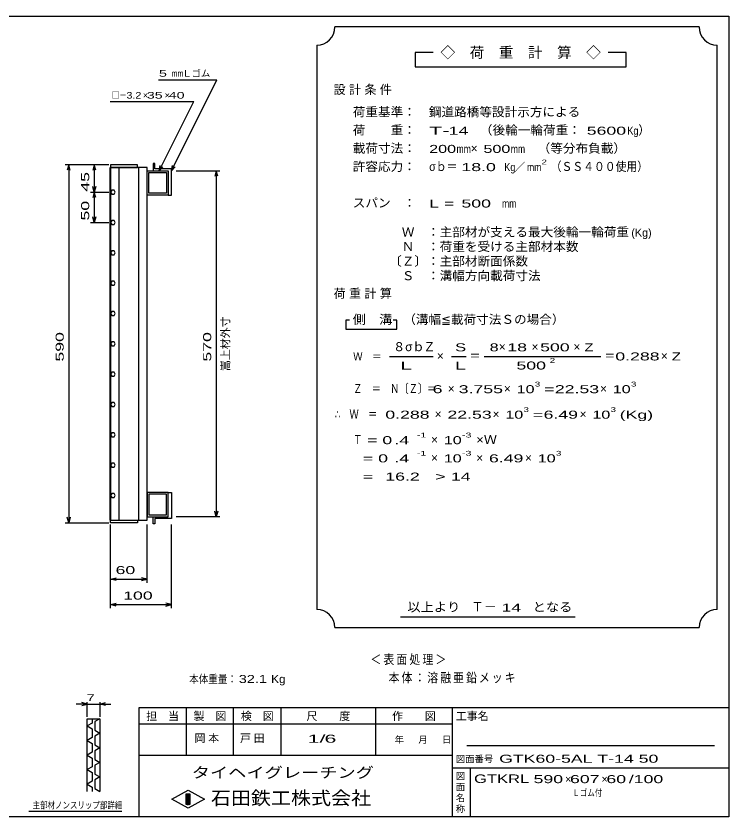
# Model space of a CAD drawing. Units: millimetres, scale not verified. Extents: x -1092 to 1039, y -770 to 632.
# Drawn here: x -136 to 1039, y -688 to 632 of the extents above; entities that cross this region are included whole.
import ezdxf
from ezdxf.enums import TextEntityAlignment as Align

# ---------------------------------------------------------------- set-up
doc = ezdxf.new("R2010")
doc.units = ezdxf.units.MM
doc.header["$LTSCALE"] = 6
for name, color, linetype, lineweight in [('0_2', 150, 'Continuous', 25), ('16', 3, 'Continuous', 25), ('22', 4, 'Continuous', 25), ('24', 2, 'Continuous', 25), ('32', 4, 'Continuous', 25)]:
    doc.layers.add(name, color=color, linetype=linetype, lineweight=lineweight)
doc.styles.add('ベクトル', font='')
doc.styles.get('ベクトル').set_extended_font_data('ベクトル')

msp = doc.modelspace()

# ---------------------------------------------------------------- linework, layer by layer
at = {"layer": '0_2'}
for p, q in [((-1037.4, 632.1), (1038.6, 632.1)), ((1038.6, 632.1), (1038.6, -687.9)), ((1038.6, -507.9), (66.6, -507.9)), ((66.6, -507.9), (66.6, -687.9)), ((144.6, -507.9), (144.6, -585.9)), ((222.6, -585.9), (222.6, -507.9)), ((300.6, -507.9), (300.6, -585.9)), ((456.6, -585.9), (456.6, -507.9)), ((582.6, -507.9), (582.6, -687.9)), ((582.6, -534.9), (66.6, -534.9)), ((1014.6, -570.9), (606.6, -570.9)), ((66.6, -585.9), (582.6, -585.9)), ((582.6, -606.9), (1038.6, -606.9)), ((612.6, -687.9), (612.6, -606.9)), ((120.6, -658.5), (147.6, -643.5)), ((147.6, -643.5), (174.6, -658.5)), ((147.6, -673.5), (120.6, -658.5)), ((144.6, -649.5), (150.6, -649.5)), ((144.6, -667.5), (144.6, -649.5)), ((144.6, -649.5), (145.8, -649.5)), ((145.8, -649.5), (145.8, -667.5)), ((147, -667.5), (147, -649.5)), ((147, -649.5), (148.2, -649.5)), ((174.6, -658.5), (147.6, -673.5)), ((148.2, -649.5), (148.2, -667.5)), ((149.4, -667.5), (149.4, -649.5)), ((149.4, -649.5), (150.6, -649.5)), ((150.6, -649.5), (150.6, -667.5)), ((150.6, -649.5), (150.6, -667.5)), ((150.6, -667.5), (144.6, -667.5)), ((145.8, -667.5), (147, -667.5)), ((148.2, -667.5), (149.4, -667.5)), ((1038.6, -687.9), (-1037.4, -687.9))]:
    msp.add_line(p, q, dxfattribs=at)
at = {"layer": '16'}
for p, q in [((64, 387), (20, 387)), ((20, 387), (20, 382.5)), ((64, 382.5), (64, 387)), ((93, 389), (90, 389)), ((90, 389), (90, 377)), ((93, 380), (93, 389)), ((19.3, -198.5), (19.3, 382.5)), ((19.3, 382.5), (20, 382.5)), ((20, 382.5), (64, 382.5)), ((20, 382.5), (20, -198.5)), ((80, 382.5), (20, 382.5)), ((33.5, 382.5), (33.5, -198.5)), ((66.5, -198.5), (66.5, 382.5)), ((80, -198.5), (80, 382.5)), ((80, 377), (115, 377)), ((80, 337), (80, 377)), ((83, 374), (112, 374)), ((83, 340), (83, 374)), ((90, 377), (115, 377)), ((120, 380), (93, 380)), ((112, 374), (112, 340)), ((115, 377), (115, 337)), ((115, 377), (115, 337)), ((120, 337), (120, 380)), ((21.854, 345.235), (20, 341.975)), ((25.604, 345.26), (21.854, 345.235)), ((27.5, 342), (25.604, 345.26)), ((20, 341.975), (21.896, 338.74)), ((21.896, 338.74), (25.646, 338.765)), ((25.646, 338.765), (27.5, 342.025)), ((115, 337), (80, 337)), ((112, 340), (83, 340)), ((115, 337), (120, 337)), ((21.854, 295.235), (20, 291.975)), ((20, 291.975), (21.896, 288.74)), ((25.604, 295.26), (21.854, 295.235)), ((27.5, 292), (25.604, 295.26)), ((25.646, 288.765), (27.5, 292.025)), ((21.896, 288.74), (25.646, 288.765)), ((21.854, 245.235), (20, 241.975)), ((20, 241.975), (21.896, 238.74)), ((25.604, 245.26), (21.854, 245.235)), ((21.896, 238.74), (25.646, 238.765)), ((27.5, 242), (25.604, 245.26)), ((25.646, 238.765), (27.5, 242.025)), ((21.854, 195.235), (20, 191.975)), ((20, 191.975), (21.896, 188.74)), ((25.604, 195.26), (21.854, 195.235)), ((21.896, 188.74), (25.646, 188.765)), ((27.5, 192), (25.604, 195.26)), ((25.646, 188.765), (27.5, 192.025)), ((21.854, 145.235), (20, 141.975)), ((25.604, 145.26), (21.854, 145.235)), ((27.5, 142), (25.604, 145.26)), ((20, 141.975), (21.896, 138.74)), ((21.896, 138.74), (25.646, 138.765)), ((25.646, 138.765), (27.5, 142.025)), ((21.854, 95.235), (20, 91.975)), ((25.604, 95.26), (21.854, 95.235)), ((27.5, 92), (25.604, 95.26)), ((20, 91.975), (21.896, 88.74)), ((21.896, 88.74), (25.646, 88.765)), ((25.646, 88.765), (27.5, 92.025)), ((21.854, 45.235), (20, 41.975)), ((20, 41.975), (21.896, 38.74)), ((25.604, 45.26), (21.854, 45.235)), ((27.5, 42), (25.604, 45.26)), ((25.646, 38.765), (27.5, 42.025)), ((21.896, 38.74), (25.646, 38.765)), ((21.854, -4.765), (20, -8.025)), ((20, -8.025), (21.896, -11.26)), ((25.604, -4.74), (21.854, -4.765)), ((21.896, -11.26), (25.646, -11.235)), ((27.5, -8), (25.604, -4.74)), ((25.646, -11.235), (27.5, -7.975)), ((21.854, -54.765), (20, -58.025)), ((20, -58.025), (21.896, -61.26)), ((25.604, -54.74), (21.854, -54.765)), ((21.896, -61.26), (25.646, -61.235)), ((27.5, -58), (25.604, -54.74)), ((25.646, -61.235), (27.5, -57.975)), ((21.854, -104.765), (20, -108.025)), ((25.604, -104.74), (21.854, -104.765)), ((27.5, -108), (25.604, -104.74)), ((20, -108.025), (21.896, -111.26)), ((21.896, -111.26), (25.646, -111.235)), ((25.646, -111.235), (27.5, -107.975)), ((21.854, -154.765), (20, -158.025)), ((20, -158.025), (21.896, -161.26)), ((25.604, -154.74), (21.854, -154.765)), ((27.5, -158), (25.604, -154.74)), ((25.646, -161.235), (27.5, -157.975)), ((115, -153), (80, -153)), ((80, -153), (80, -193)), ((112, -156), (83, -156)), ((83, -156), (83, -190)), ((112, -190), (112, -156)), ((115, -193), (115, -153)), ((115, -153), (120, -153)), ((115, -193), (115, -153)), ((120, -153), (120, -196)), ((21.896, -161.26), (25.646, -161.235)), ((80, -193), (115, -193)), ((83, -190), (112, -190)), ((90, -205), (90, -193)), ((90, -193), (115, -193)), ((120, -196), (93, -196)), ((93, -196), (93, -205)), ((20, -198.5), (19.3, -198.5)), ((20, -198.5), (64, -198.5)), ((20, -203), (20, -198.5)), ((20, -198.5), (80, -198.5)), ((64, -203), (20, -203)), ((64, -198.5), (64, -203)), ((93, -205), (90, -205))]:
    msp.add_line(p, q, dxfattribs=at)
at = {"layer": '22'}
for p, q in [((99, 527), (195, 527)), ((120, 377), (195, 527)), ((19, 491), (157, 491)), ((100, 377), (157, 491)), ((17, 387), (-55, 387)), ((-49, 387), (-51.4, 378)), ((-46.6, 378), (-49, 387)), ((-49, 387), (-49, -203)), ((17, 387), (-13, 387)), ((-7, 387), (-9.4, 378)), ((-4.6, 378), (-7, 387)), ((-7, 387), (-7, 342)), ((100, 377), (101.8, 385.76)), ((100, 377), (106, 383.6)), ((120, 377), (121.8, 385.76)), ((120, 377), (126, 383.6)), ((128, 377), (200, 377)), ((194, 377), (191.6, 368)), ((196.4, 368), (194, 377)), ((194, 377), (194, -193)), ((-7, 342), (-9.4, 351)), ((-4.6, 351), (-7, 342)), ((-13, 342), (17, 342)), ((-7, 342), (-9.4, 333)), ((-4.6, 333), (-7, 342)), ((-7, 342), (-7, 292)), ((-13, 292), (17, 292)), ((-7, 292), (-9.4, 301)), ((-4.6, 301), (-7, 292)), ((194, -193), (191.6, -184)), ((196.4, -184), (194, -193)), ((-49, -203), (-51.4, -194)), ((-46.6, -194), (-49, -203)), ((200, -193), (128, -193)), ((-55, -203), (17, -203)), ((20, -302), (20, -206)), ((20, -344), (20, -206)), ((80, -302), (80, -206)), ((120, -344), (120, -206)), ((20, -296), (29, -293.6)), ((29, -298.4), (20, -296)), ((20, -296), (80, -296)), ((80, -296), (71, -293.6)), ((71, -298.4), (80, -296)), ((20, -338), (29, -335.6)), ((29, -340.4), (20, -338)), ((20, -338), (120, -338)), ((120, -338), (111, -335.6)), ((111, -340.4), (120, -338))]:
    msp.add_line(p, q, dxfattribs=at)
at = {"layer": '24', "color": 4}
for p, q in [((989.4, 614.1), (389.4, 614.1)), ((359.4, 584.1), (359.4, -345.9)), ((1019.4, -345.9), (1019.4, 584.1)), ((551.4, 572.1), (521.4, 572.1)), ((521.4, 572.1), (521.4, 548.1)), ((869.4, 572.1), (839.4, 572.1)), ((869.4, 548.1), (869.4, 572.1)), ((521.4, 548.1), (869.4, 548.1)), ((413.4, 131.1), (407.4, 131.1)), ((407.4, 131.1), (407.4, 116.1)), ((491.4, 131.1), (485.4, 131.1)), ((491.4, 116.1), (491.4, 131.1)), ((407.4, 116.1), (491.4, 116.1)), ((479.4, 71.1), (551.4, 71.1)), ((581.4, 71.1), (605.4, 71.1)), ((635.4, 71.1), (827.4, 71.1)), ((497.4, -357.9), (785.4, -357.9)), ((389.4, -375.9), (989.4, -375.9))]:
    msp.add_line(p, q, dxfattribs=at)
for centre, start, end in [((359.4, 614.1), 270, 0), ((1019.4, 614.1), 180, 270), ((359.4, -375.9), 0, 90), ((1019.4, -375.9), 90, 180)]:
    msp.add_arc(centre, 30, start, end, dxfattribs=at)
at = {"layer": '32'}
for p, q in [((-18.6, -501.9), (-27.6, -499.5)), ((-18.6, -522.9), (-18.6, -498.9)), ((2.4, -498.9), (2.4, -522.9)), ((2.4, -501.9), (11.4, -499.5)), ((-18.6, -501.9), (-36.6, -501.9)), ((-27.6, -504.3), (-18.6, -501.9)), ((-18.6, -501.9), (2.4, -501.9)), ((11.4, -504.3), (2.4, -501.9)), ((2.4, -501.9), (20.4, -501.9)), ((-18.6, -525.9), (2.4, -525.9)), ((-18.6, -645.9), (-18.6, -525.9)), ((-10.2, -525.9), (-10.2, -533.1)), ((2.4, -525.9), (-6, -530.7)), ((2.4, -525.9), (2.4, -645.9)), ((-10.2, -533.1), (-18.6, -537.9)), ((-18.6, -537.9), (-10.2, -542.7)), ((-6, -530.7), (-6, -545.1)), ((-10.2, -542.7), (-10.2, -557.1)), ((-6, -545.1), (2.4, -549.9)), ((2.4, -549.9), (-6, -554.7)), ((-10.2, -557.1), (-18.6, -561.9)), ((-18.6, -561.9), (-10.2, -566.7)), ((-10.2, -566.7), (-10.2, -581.1)), ((-6, -554.7), (-6, -569.1)), ((-6, -569.1), (2.4, -573.9)), ((2.4, -573.9), (-6, -578.7)), ((-6, -578.7), (-6, -593.1)), ((-10.2, -581.1), (-18.6, -585.9)), ((-18.6, -585.9), (-10.2, -590.7)), ((-10.2, -590.7), (-10.2, -605.1)), ((-6, -593.1), (2.4, -597.9)), ((-10.2, -605.1), (-18.6, -609.9)), ((2.4, -597.9), (-6, -602.7)), ((-6, -602.7), (-6, -617.1)), ((-18.6, -609.9), (-10.2, -614.7)), ((-10.2, -614.7), (-10.2, -629.1)), ((-6, -617.1), (2.4, -621.9)), ((-10.2, -629.1), (-18.6, -633.9)), ((2.4, -621.9), (-6, -626.7)), ((-6, -626.7), (-6, -641.1)), ((-18.6, -633.9), (-10.2, -638.7)), ((-10.2, -638.7), (-10.2, -645.9)), ((-6, -641.1), (2.4, -645.9)), ((38.4, -678.9), (-114.6, -678.9))]:
    msp.add_line(p, q, dxfattribs=at)

# ---------------------------------------------------------------- texts
at = {"layer": '0_2', "style": 'ベクトル'}
for s, height, p in [('担\u3000当', 13.2, (78.6, -521.7)), ('製\u3000図', 13.2, (156.6, -521.7)), ('検\u3000図', 13.2, (234.6, -521.7)), ('尺\u3000\u3000度', 13.2, (342.6, -521.7)), ('作\u3000\u3000図', 13.2, (483.6, -521.7)), ('工事名', 13.2, (588.6, -521.7)), ('年', 11, (487.8, -560.4)), ('月', 11, (526.8, -560.4)), ('日', 11, (565.8, -560.4)), ('図面番号', 11, (588.6, -592.2)), ('図', 11, (588.6, -620.4)), ('面', 11, (588.6, -638.4)), ('名', 11, (588.6, -656.4)), ('称', 11, (588.6, -674.4))]:
    msp.add_text(s, height=height, dxfattribs=at).set_placement(p, align=Align.MIDDLE_LEFT)
at = {"layer": '0_2', "color": 222, "style": 'ベクトル'}
for s, height, width, p in [('タイヘイグレーチング', 17.6, 1.25, (153.6, -614.7)), ('石田鉄工株式会社', 21.99, 1.1, (185.1, -656.7))]:
    msp.add_text(s, height=height, dxfattribs=dict(at, width=width)).set_placement(p, align=Align.MIDDLE_LEFT)
at = {"layer": '22', "color": 2, "style": 'ベクトル'}
for s, height, width, p in [(' 5 ', 11, 1.6, (93, 537.5)), ('mm', 11, 0.75, (120, 537.5)), ('□－', 11, 0.8, (22, 501.5)), ('3.2', 11, 1.2, (46, 501.5)), (' 35 ', 11, 1.6, (73, 501.5)), (' 40 ', 11, 1.6, (109, 501.5)), (' 60 ', 13.2, 1.65, (20, -281)), (' 100 ', 13.2, 1.65, (32.5, -323)), ('本体重量：', 13.2, 0.85, (149.4, -460.5)), (' 32.1', 13.2, 1.35, (224.4, -460.5)), ('Kg', 13.2, 1.1, (284.4, -460.5)), ('1/', 13.2, 2, (344.4, -558.9)), (' 6 ', 13.2, 2, (362.4, -558.9)), ('GTK60-5AL T-14 50           ', 13.2, 1.65, (660, -591.9)), ('GTKRL', 14.08, 1.45, (618.6, -624.9)), (' 590 ', 13.2, 1.65, (708.6, -625.5)), (' 607 ', 13.2, 1.65, (768.6, -625.5)), (' 60 ', 13.2, 1.65, (828.6, -625.5)), ('/', 13.2, 1.65, (873.6, -625.5)), (' 100 ', 13.2, 1.65, (873.6, -625.5)), ('Ｌゴム付', 11, 0.8, (780.6, -648))]:
    msp.add_text(s, height=height, dxfattribs=dict(at, width=width)).set_placement(p, align=Align.MIDDLE_LEFT)
for s, height, p in [('Ｌゴム', 11, (138, 537.5)), ('×', 11, (73, 501.5)), ('×', 11, (109, 501.5)), ('×', 13.2, (768.6, -625.5)), ('×', 13.2, (828.6, -625.5))]:
    msp.add_text(s, height=height, dxfattribs=at).set_placement(p, align=Align.MIDDLE_LEFT)
at = {"layer": '22', "color": 2, "style": 'ベクトル', "width": 1.65}
for s, p in [(' 45 ', (-22, 334.5)), (' 50 ', (-22, 287)), (' 590 ', (-64, 54.5)), (' 570', (179, 54.5))]:
    msp.add_text(s, height=13.2, rotation=90, dxfattribs=at).set_placement(p, align=Align.MIDDLE_LEFT)
at = {"layer": '22', "color": 2, "style": 'ベクトル'}
msp.add_text('嵩上材外寸', height=13.2, rotation=90, dxfattribs=at).set_placement((209, 47), align=Align.MIDDLE_LEFT)
at = {"layer": '22', "color": 2, "attachment_point": 4, "style": 'ベクトル'}
for s, insert, char_height in [('\\T1.2;\\W0.85;＜表面処理＞', (447.9, -429), 15.4), ('\\T1.19;\\W0.85;本体：溶融亜鉛メッキ', (477.9, -459), 15.4), ('\\T1.25;岡本\u3000', (158.1, -558.9), 13.2), ('\\T1.25;戸田\u3000', (233.1, -558.9), 13.2)]:
    msp.add_mtext(s, dxfattribs=dict(at, insert=insert, char_height=char_height))
at = {"layer": '24', "style": 'ベクトル'}
for s, height, p in [('◇\u3000荷\u3000重\u3000計\u3000算\u3000◇', 17.6, (563.4, 572.1)), ('）', 14.52, (889.2, 444)), ('×', 14.52, (613.2, 414)), ('／', 13.2, (684.9, 383.1)), ('(Kg)', 13.2, (877.8, 275.1)), ('８', 14.52, (485.4, 87)), ('σｂ', 14.52, (505.2, 87)), ('Ｚ', 14.52, (535.2, 87)), ('×', 14.52, (659.4, 87)), ('×', 14.52, (713.4, 87)), ('×', 14.52, (782.4, 87)), ('×', 14.52, (557.4, 72)), ('×', 14.52, (926.4, 72)), ('×', 14.52, (575.4, 18)), ('×', 14.52, (667.8, 18)), ('×', 14.52, (826.2, 18)), ('×', 14.52, (553.8, -24)), ('×', 14.52, (649.2, -24)), ('×', 14.52, (792.6, -24)), ('×', 14.52, (547.8, -66)), ('×', 14.52, (547.8, -96)), ('×', 14.52, (622.2, -96)), ('×', 14.52, (702.6, -96)), ('Ｔ－', 15.4, (613.8, -341.4))]:
    msp.add_text(s, height=height, dxfattribs=at).set_placement(p, align=Align.MIDDLE_LEFT)
for s, height, width, p in [('荷重基準：\u3000', 14.52, 1.05, (418.8, 474)), ('鋼道路橋等設計示方による', 14.52, 1.05, (544.2, 474)), ('荷\u3000\u3000重：\u3000', 14.52, 1.05, (418.8, 444)), ('T-', 13.2, 2, (544.8, 443.1)), (' 14 ', 13.2, 1.65, (568.8, 443.1)), ('（後輪一輪荷重：', 14.52, 1.05, (628.2, 444)), (' 5600', 13.2, 1.65, (796.2, 443.1)), ('Kg', 13.2, 0.85, (871.2, 443.1)), ('載荷寸法：\u3000', 14.52, 1.05, (418.8, 414)), ('\u3000（等分布負載）', 14.52, 1.05, (702.6, 414)), ('200', 13.2, 1.5, (544.8, 413.1)), ('mm', 13.2, 0.8, (589.8, 413.1)), ('500', 13.2, 1.5, (634.2, 413.1)), ('mm', 13.2, 0.8, (679.2, 413.1)), ('許容応力：\u3000', 14.52, 1.05, (418.8, 384)), ('σｂ＝', 14.52, 0.9, (544.8, 384)), (' 18.0', 13.2, 1.65, (589.8, 383.1)), ('Kg', 13.2, 0.85, (668.4, 383.1)), ('mm', 13.2, 0.8, (705.9, 383.1)), ('2', 7.918, 1.5, (729.9, 391.5)), ('（ＳＳ４００使用）', 14.52, 0.9, (744.9, 384)), ('スパン\u3000：\u3000', 14.52, 1.05, (418.8, 324)), ('L =', 13.2, 1.65, (544.8, 323.1)), (' 500 ', 13.2, 1.65, (589.8, 323.1)), ('mm', 13.2, 0.8, (664.8, 323.1)), ('\u3000Ｗ\u3000：主部材が支える最大後輪一輪荷重', 14.52, 1.05, (478.8, 276)), ('\u3000Ｎ\u3000：荷重を受ける主部材本数', 14.52, 1.05, (478.8, 252)), ('〔Ｚ〕：主部材断面係数', 14.52, 1.05, (478.8, 228)), ('\u3000Ｓ\u3000：溝幅方向載荷寸法', 14.52, 1.05, (478.8, 204)), ('側\u3000溝', 14.52, 1.1, (418.8, 132)), ('\u3000（溝幅≦載荷寸法Ｓの場合）', 14.52, 1.05, (481.2, 132)), ('S', 13.2, 1.55, (587.4, 86.1)), ('8', 13.2, 1.5, (644.4, 86.1)), (' 18 ', 13.2, 1.65, (665.4, 86.1)), (' 500 ', 13.2, 1.65, (719.4, 86.1)), ('Z', 13.2, 1.4, (800.4, 86.1)), ('Ｗ\u3000＝', 13.2, 0.85, (419.4, 71.1)), ('＝', 14.52, 0.9, (611.4, 72)), ('2', 7.918, 1.5, (743.4, 64.5)), ('＝', 14.52, 0.9, (833.4, 72)), ('0.288', 13.2, 1.65, (851.4, 71.1)), ('Z', 13.2, 1.4, (944.4, 71.1)), ('L', 13.2, 1.8, (587.4, 56.1)), (' 500 ', 13.2, 1.65, (680.4, 56.1)), ('Ｚ\u3000＝\u3000Ｎ〔Ｚ〕＝', 14.52, 0.75, (419.4, 18)), ('3', 7.918, 1.5, (718.8, 25.5)), ('3', 7.918, 1.5, (877.2, 25.5)), (' 6 ', 13.2, 1.65, (542.4, 17.1)), ('3.755', 13.2, 1.65, (593.4, 17.1)), ('10', 13.2, 1.5, (688.8, 17.1)), ('=', 13.2, 1.7, (733.8, 17.1)), ('22.53', 13.2, 1.65, (751.8, 17.1)), ('10', 13.2, 1.5, (847.2, 17.1)), ('3', 7.918, 1.5, (700.2, -16.5)), ('3', 7.918, 1.5, (843.6, -16.5)), ('∴\u3000Ｗ\u3000＝', 14.52, 0.75, (389.4, -24)), (' 0.288', 13.2, 1.65, (464.4, -24.9)), ('22.53', 13.2, 1.65, (574.8, -24.9)), ('10', 13.2, 1.5, (670.2, -24.9)), ('=', 13.2, 1.7, (715.2, -24.9)), ('6.49', 13.2, 1.65, (733.2, -24.9)), ('10', 13.2, 1.5, (813.6, -24.9)), ('(Kg)', 13.2, 1.65, (858.6, -24.9)), ('Ｔ', 14.52, 0.75, (419.4, -66)), (' = 0', 13.2, 1.65, (434.4, -66.9)), (' .4 ', 13.2, 1.65, (479.4, -66.9)), ('-1', 7.918, 1.65, (524.4, -58.5)), ('10', 13.2, 1.5, (568.8, -66.9)), ('-3', 7.918, 1.65, (598.8, -58.5)), ('×Ｗ', 14.52, 1.1, (622.2, -66)), ('  = 0', 13.2, 1.65, (419.4, -96.9)), (' .4 ', 13.2, 1.65, (479.4, -96.9)), ('-1', 7.918, 1.65, (524.4, -88.5)), ('10', 13.2, 1.5, (568.8, -96.9)), ('-3', 7.918, 1.65, (598.8, -88.5)), ('6.49', 13.2, 1.65, (643.2, -96.9)), ('10', 13.2, 1.5, (723.6, -96.9)), ('3', 7.918, 1.5, (753.6, -88.5)), ('  =', 13.2, 1.65, (419.4, -126.9)), (' 16.2', 13.2, 1.65, (464.4, -126.9)), ('>', 13.2, 1.7, (554.4, -126.9)), (' 14 ', 13.2, 1.65, (572.4, -126.9)), ('以上より\u3000', 14.52, 1.1, (508.8, -342)), (' 14 ', 13.2, 1.65, (655.8, -342.9)), ('となる', 14.52, 1.1, (715.2, -342))]:
    msp.add_text(s, height=height, dxfattribs=dict(at, width=width)).set_placement(p, align=Align.MIDDLE_LEFT)
at = {"layer": '24', "attachment_point": 4, "style": 'ベクトル'}
for s, insert, char_height in [('\\T1.28;設計条件', (387.3, 510), 14.52), ('\\T1.28;荷重計算', (387.3, 174), 14.52), ('\\T1.5;\\W2;\\~L\\~', (482.4, 56.1), 13.2)]:
    msp.add_mtext(s, dxfattribs=dict(at, insert=insert, char_height=char_height))
at = {"layer": '32', "color": 2, "style": 'ベクトル'}
for s, width, p in [(' 7 ', 1.6, (-26.1, -491.4)), ('主部材ノンスリップ部詳細', 0.8, (-108.6, -668.4))]:
    msp.add_text(s, height=11, dxfattribs=dict(at, width=width)).set_placement(p, align=Align.MIDDLE_LEFT)

doc.saveas('drawing.dxf')
